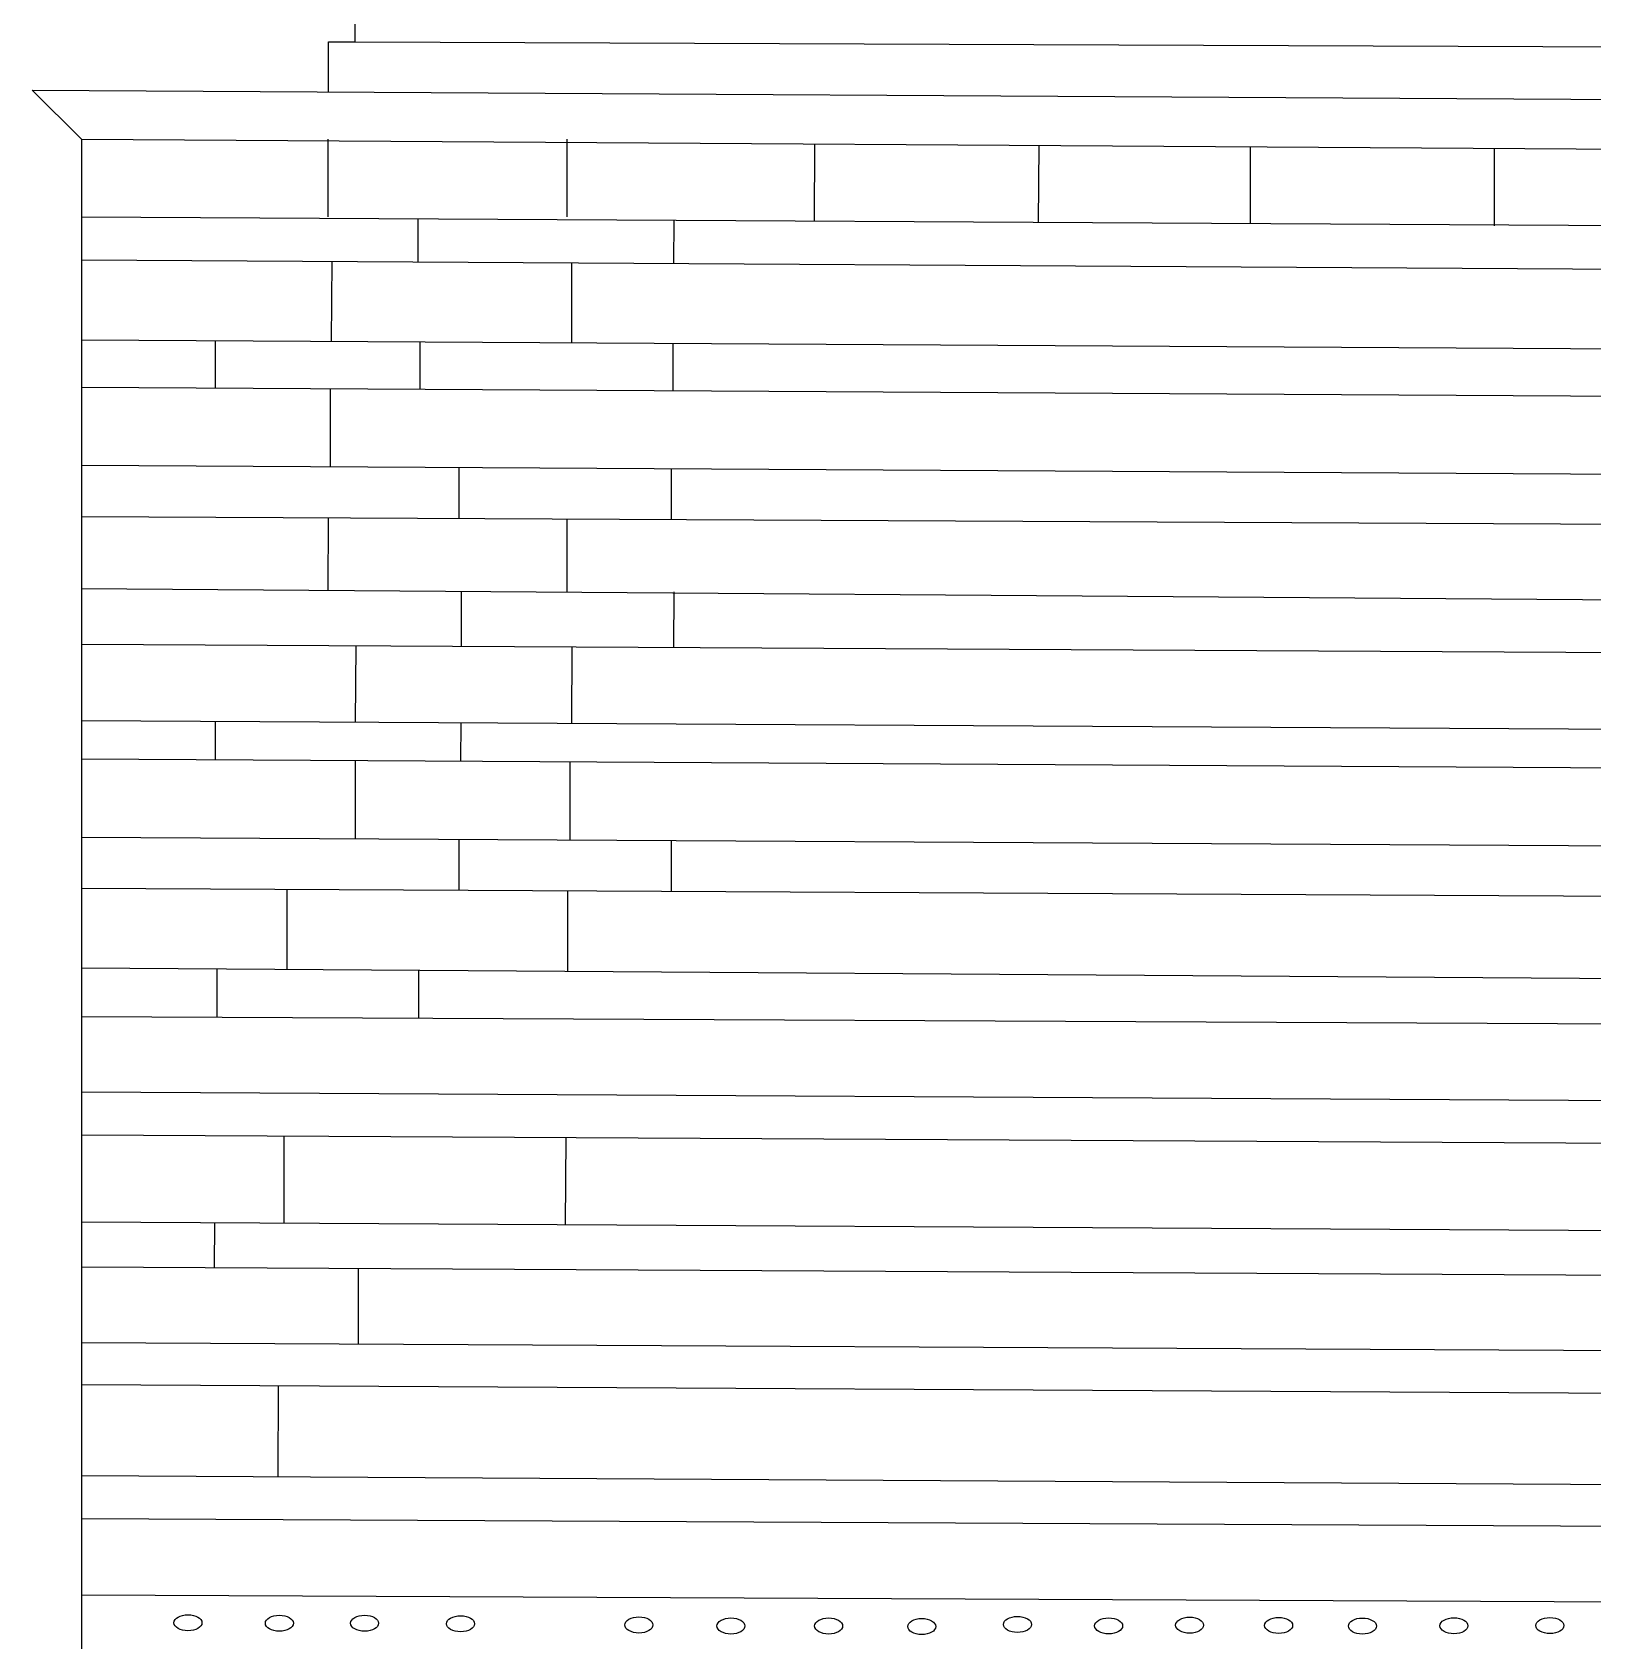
# Model space of a CAD drawing. Header units: millimetres. Extents: x 245 to 515, y 87 to 339.
# Drawn here: x 284.4 to 335.2, y 141.5 to 193.9 of the extents above; entities that cross this region are included whole.
import ezdxf

# ---------------------------------------------------------------- set-up
doc = ezdxf.new("R2010")
doc.units = ezdxf.units.MM
doc.layers.add('red', color=10, linetype='Continuous')
doc.layers.add('çziigi', color=10, linetype='Continuous')

msp = doc.modelspace()

# ---------------------------------------------------------------- linework, layer by layer
at = {"layer": 'red'}
for p, q in [((284.411, 191.981), (286.014, 190.379)), ((286.014, 190.379), (286.014, 130.707)), ((286.014, 190.379), (442.959, 189.379)), ((294.05, 187.855), (294.05, 190.379)), ((301.829, 187.855), (301.829, 190.379)), ((309.883, 187.72), (309.897, 190.226)), ((317.181, 187.678), (317.196, 190.18)), ((324.084, 187.639), (324.084, 190.136)), ((332.025, 187.562), (332.025, 190.085)), ((286.014, 187.855), (442.959, 186.963)), ((296.964, 187.793), (296.964, 186.389)), ((305.302, 187.746), (305.293, 186.337)), ((286.014, 186.457), (442.959, 185.483)), ((294.165, 186.406), (294.149, 183.802)), ((301.971, 186.358), (301.971, 183.756)), ((286.014, 183.85), (442.959, 182.926)), ((290.369, 183.825), (290.369, 182.288)), ((297.029, 183.785), (297.029, 182.248)), ((305.27, 183.737), (305.27, 182.199)), ((286.014, 182.314), (442.959, 181.379)), ((294.119, 182.266), (294.119, 179.708)), ((442.959, 178.859), (286.014, 179.754)), ((298.301, 179.684), (298.301, 178.028)), ((305.218, 179.645), (305.218, 177.993)), ((442.959, 177.291), (286.014, 178.09)), ((294.05, 175.698), (294.062, 178.049)), ((301.828, 175.641), (301.827, 178.01)), ((286.014, 175.757), (442.959, 174.607)), ((298.378, 175.667), (298.379, 173.875)), ((305.302, 175.648), (305.291, 173.838)), ((286.014, 173.94), (442.959, 173.112)), ((294.945, 173.893), (294.929, 171.407)), ((301.982, 173.856), (301.969, 171.368)), ((286.014, 171.457), (442.959, 170.582)), ((290.368, 171.433), (290.369, 170.19)), ((298.364, 171.388), (298.357, 170.142)), ((286.014, 170.216), (442.959, 169.281)), ((294.924, 170.163), (294.924, 167.605)), ((301.915, 170.121), (301.915, 167.566)), ((442.959, 166.761), (286.014, 167.656)), ((298.301, 167.586), (298.301, 165.93)), ((305.218, 167.547), (305.218, 165.895)), ((442.959, 165.193), (286.014, 165.992)), ((292.704, 165.958), (292.704, 163.353)), ((301.84, 165.912), (301.84, 163.29)), ((442.959, 162.318), (286.014, 163.399)), ((290.419, 163.368), (290.419, 161.791)), ((296.992, 163.323), (296.992, 161.761)), ((442.959, 161.075), (286.014, 161.812)), ((286.014, 159.373), (442.959, 158.481)), ((286.014, 157.968), (442.959, 157.139)), ((292.603, 157.933), (292.603, 155.105)), ((301.782, 157.885), (301.766, 155.053)), ((286.014, 155.143), (442.959, 154.247)), ((290.35, 153.654), (290.359, 155.118)), ((286.014, 153.678), (442.959, 152.832)), ((295.026, 153.629), (295.026, 151.169)), ((286.014, 151.217), (442.959, 150.388)), ((286.014, 149.848), (442.959, 148.949)), ((292.425, 149.811), (292.408, 146.845)), ((286.014, 146.882), (442.959, 145.982)), ((286.014, 145.489), (442.959, 144.686)), ((442.959, 142.267), (286.014, 142.99))]:
    msp.add_line(p, q, dxfattribs=at)
for centre in [(289.484, 142.091), (292.459, 142.075), (295.234, 142.075), (298.359, 142.058), (304.166, 142.019), (307.163, 141.986), (310.344, 141.986), (313.375, 141.969), (316.492, 142.038), (319.461, 141.99), (322.096, 142.013), (324.996, 142.005), (327.724, 141.985), (330.703, 141.993), (333.828, 141.999)]:
    msp.add_ellipse(centre, major_axis=(0.456, 0), ratio=0.572766, dxfattribs=at)
at = {"layer": 'çziigi'}
for p, q in [((294.932, 193.546), (294.932, 194.992)), ((294.057, 191.924), (294.057, 193.546)), ((294.057, 193.546), (294.932, 193.546)), ((294.932, 193.546), (434.785, 192.998)), ((284.411, 191.981), (444.911, 191.033))]:
    msp.add_line(p, q, dxfattribs=at)

doc.saveas('drawing.dxf')
